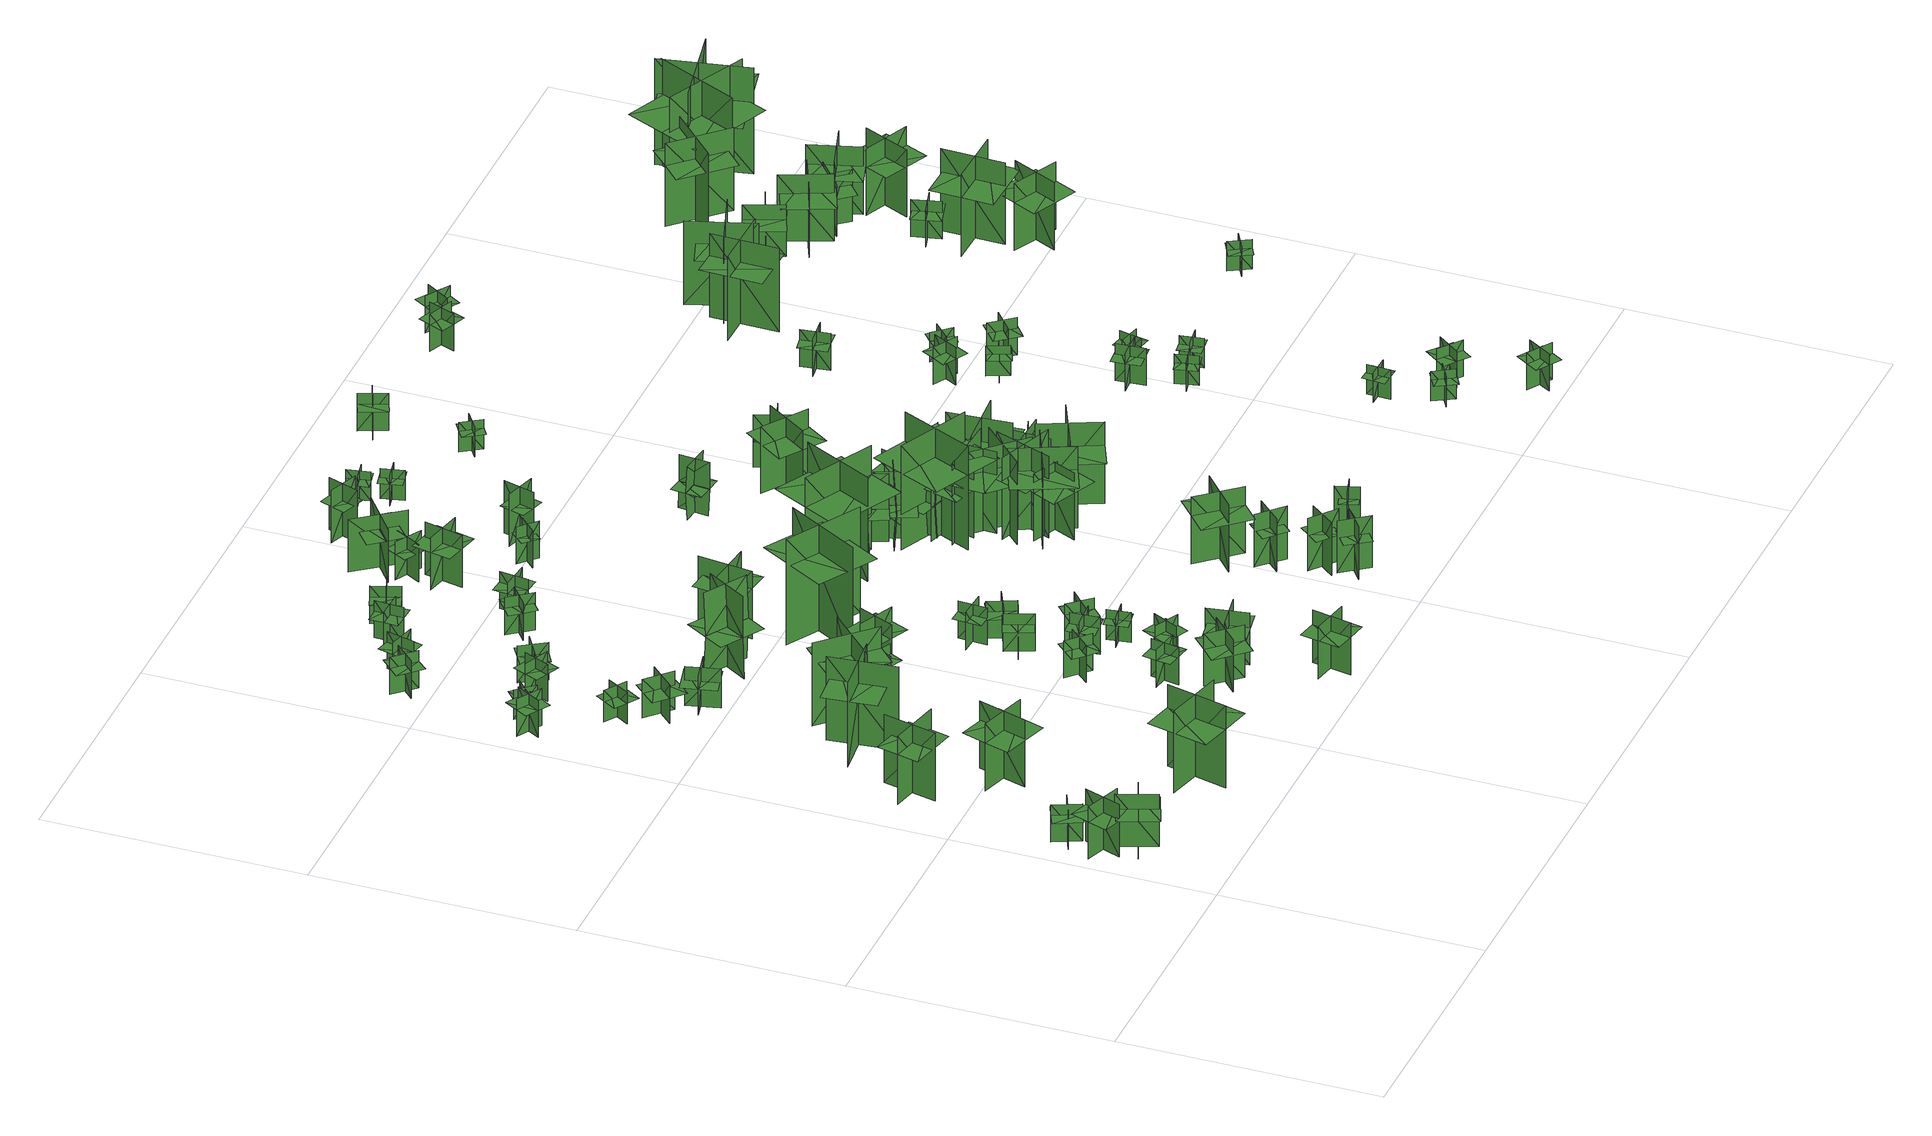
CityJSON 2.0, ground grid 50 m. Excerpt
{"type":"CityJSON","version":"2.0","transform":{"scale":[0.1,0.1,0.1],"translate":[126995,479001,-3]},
"CityObjects":{
"tree1":{"type":"SolitaryVegetationObject","geometry":[{"type":"MultiSurface","lod":"1","boundaries":[[[0,1,2]],[[0,2,3]],[[4,5,6]],[[4,6,7]],[[8,9,10]],[[8,10,11]],[[8,11,12]],[[8,12,13]]]}]},
"tree2":{"type":"SolitaryVegetationObject","geometry":[{"type":"MultiSurface","lod":"1","boundaries":[[[14,15,16]],[[14,16,17]],[[18,19,20]],[[18,20,21]],[[22,23,24]],[[22,24,25]],[[22,25,26]],[[22,26,27]]]}]},
"tree3":{"type":"SolitaryVegetationObject","geometry":[{"type":"MultiSurface","lod":"1","boundaries":[[[28,29,30]],[[28,30,31]],[[32,33,34]],[[32,34,35]],[[36,37,38]],[[36,38,39]],[[36,39,40]],[[36,40,41]]]}]},
"tree4":{"type":"SolitaryVegetationObject","geometry":[{"type":"MultiSurface","lod":"1","boundaries":[[[42,43,44]],[[42,44,45]],[[46,47,48]],[[46,48,49]],[[50,51,52]],[[50,52,53]],[[50,54,55]],[[50,55,51]]]}]},
"tree5":{"type":"SolitaryVegetationObject","geometry":[{"type":"MultiSurface","lod":"1","boundaries":[[[56,57,58]],[[56,58,59]],[[60,61,62]],[[60,62,63]],[[64,65,66]],[[64,66,67]],[[64,67,68]],[[64,68,69]]]}]},
"tree6":{"type":"SolitaryVegetationObject","geometry":[{"type":"MultiSurface","lod":"1","boundaries":[[[70,71,72]],[[70,72,73]],[[74,75,76]],[[74,76,77]],[[78,79,80]],[[78,80,81]],[[78,81,82]],[[78,82,83]]]}]},
"tree7":{"type":"SolitaryVegetationObject","geometry":[{"type":"MultiSurface","lod":"1","boundaries":[[[84,85,86]],[[84,86,87]],[[88,89,90]],[[88,90,91]],[[92,93,94]],[[92,94,95]],[[92,96,97]],[[92,97,93]]]}]},
"tree8":{"type":"SolitaryVegetationObject","geometry":[{"type":"MultiSurface","lod":"1","boundaries":[[[98,99,100]],[[98,100,101]],[[102,103,104]],[[102,104,105]],[[106,107,108]],[[106,108,109]],[[106,109,110]],[[106,110,111]]]}]},
"tree9":{"type":"SolitaryVegetationObject","geometry":[{"type":"MultiSurface","lod":"1","boundaries":[[[112,113,114]],[[112,114,115]],[[116,117,118]],[[116,118,119]],[[120,121,122]],[[120,122,123]],[[120,123,124]],[[120,124,125]]]}]},
"tree10":{"type":"SolitaryVegetationObject","geometry":[{"type":"MultiSurface","lod":"1","boundaries":[[[126,127,128]],[[126,128,129]],[[130,131,132]],[[130,132,133]],[[134,135,136]],[[134,136,137]],[[134,137,138]],[[134,138,139]]]}]},
"tree11":{"type":"SolitaryVegetationObject","geometry":[{"type":"MultiSurface","lod":"1","boundaries":[[[140,141,142]],[[140,142,143]],[[144,145,146]],[[144,146,147]],[[148,149,150]],[[148,150,151]],[[148,151,152]],[[148,152,153]]]}]},
"tree12":{"type":"SolitaryVegetationObject","geometry":[{"type":"MultiSurface","lod":"1","boundaries":[[[154,155,156]],[[154,156,157]],[[158,159,160]],[[158,160,161]],[[162,163,164]],[[162,164,165]],[[162,166,167]],[[162,167,163]]]}]},
"tree13":{"type":"SolitaryVegetationObject","geometry":[{"type":"MultiSurface","lod":"1","boundaries":[[[168,169,170]],[[168,170,171]],[[172,173,174]],[[172,174,175]],[[176,177,178]],[[176,178,179]],[[176,179,180]],[[176,180,181]]]}]},
"tree14":{"type":"SolitaryVegetationObject","geometry":[{"type":"MultiSurface","lod":"1","boundaries":[[[182,183,184]],[[182,184,185]],[[186,187,188]],[[186,188,189]],[[190,191,192]],[[190,192,193]],[[190,193,194]],[[190,194,195]]]}]},
"tree15":{"type":"SolitaryVegetationObject","geometry":[{"type":"MultiSurface","lod":"1","boundaries":[[[196,197,198]],[[196,198,199]],[[200,201,202]],[[200,202,203]],[[204,205,206]],[[204,206,207]],[[204,207,208]],[[204,208,209]]]}]},
"tree16":{"type":"SolitaryVegetationObject","geometry":[{"type":"MultiSurface","lod":"1","boundaries":[[[210,211,212]],[[210,212,213]],[[214,215,216]],[[214,216,217]],[[218,219,220]],[[218,220,221]],[[218,221,222]],[[218,222,223]]]}]},
"tree17":{"type":"SolitaryVegetationObject","geometry":[{"type":"MultiSurface","lod":"1","boundaries":[[[224,225,226]],[[224,226,227]],[[228,229,230]],[[228,230,231]],[[232,233,234]],[[232,234,235]],[[232,235,236]],[[232,236,237]]]}]},
"tree18":{"type":"SolitaryVegetationObject","geometry":[{"type":"MultiSurface","lod":"1","boundaries":[[[238,239,240]],[[238,240,241]],[[242,243,244]],[[242,244,245]],[[246,247,248]],[[246,248,249]],[[246,249,250]],[[246,250,251]]]}]},
"tree19":{"type":"SolitaryVegetationObject","geometry":[{"type":"MultiSurface","lod":"1","boundaries":[[[252,253,254]],[[252,254,255]],[[256,257,258]],[[256,258,259]],[[260,261,257]],[[260,257,256]],[[262,263,253]],[[262,253,252]],[[252,253,264]],[[252,264,265]],[[252,266,267]],[[252,267,253]]]}]},
"tree20":{"type":"SolitaryVegetationObject","geometry":[{"type":"MultiSurface","lod":"1","boundaries":[[[268,269,270]],[[268,270,271]],[[272,273,274]],[[272,274,275]],[[276,277,278]],[[276,278,279]],[[276,279,280]],[[276,280,281]]]}]},
"tree21":{"type":"SolitaryVegetationObject","geometry":[{"type":"MultiSurface","lod":"1","boundaries":[[[282,283,284]],[[282,284,285]],[[286,287,288]],[[286,288,289]],[[290,291,292]],[[290,292,293]],[[290,293,294]],[[290,294,295]]]}]},
"tree22":{"type":"SolitaryVegetationObject","geometry":[{"type":"MultiSurface","lod":"1","boundaries":[[[296,297,298]],[[296,298,299]],[[300,301,302]],[[300,302,303]],[[304,305,306]],[[304,306,307]],[[304,307,308]],[[304,308,309]]]}]},
"tree23":{"type":"SolitaryVegetationObject","geometry":[{"type":"MultiSurface","lod":"1","boundaries":[[[310,311,312]],[[310,312,313]],[[314,315,316]],[[314,316,317]],[[318,319,320]],[[318,320,321]],[[318,321,322]],[[318,322,323]]]}]},
"tree24":{"type":"SolitaryVegetationObject","geometry":[{"type":"MultiSurface","lod":"1","boundaries":[[[324,325,326]],[[324,326,327]],[[328,329,330]],[[328,330,331]],[[332,333,334]],[[332,334,335]],[[332,335,336]],[[332,336,337]]]}]},
"tree25":{"type":"SolitaryVegetationObject","geometry":[{"type":"MultiSurface","lod":"1","boundaries":[[[338,339,340]],[[338,340,341]],[[342,343,344]],[[342,344,345]],[[346,347,348]],[[346,348,349]],[[346,349,350]],[[346,350,351]]]}]},
"tree26":{"type":"SolitaryVegetationObject","geometry":[{"type":"MultiSurface","lod":"1","boundaries":[[[352,353,354]],[[352,354,355]],[[356,357,358]],[[356,358,359]],[[360,361,362]],[[360,362,363]],[[360,363,364]],[[360,364,365]]]}]},
"tree27":{"type":"SolitaryVegetationObject","geometry":[{"type":"MultiSurface","lod":"1","boundaries":[[[366,367,368]],[[366,368,369]],[[370,371,372]],[[370,372,373]],[[374,375,376]],[[374,376,377]],[[374,377,378]],[[374,378,379]]]}]},
"tree28":{"type":"SolitaryVegetationObject","geometry":[{"type":"MultiSurface","lod":"1","boundaries":[[[380,381,382]],[[380,382,383]],[[384,385,386]],[[384,386,387]],[[388,389,390]],[[388,390,391]],[[388,391,392]],[[388,392,393]]]}]},
"tree29":{"type":"SolitaryVegetationObject","geometry":[{"type":"MultiSurface","lod":"1","boundaries":[[[394,395,396]],[[394,396,397]],[[398,399,400]],[[398,400,401]],[[402,403,404]],[[402,404,405]],[[402,405,406]],[[402,406,407]]]}]},
"tree30":{"type":"SolitaryVegetationObject","geometry":[{"type":"MultiSurface","lod":"1","boundaries":[[[408,409,410]],[[408,410,411]],[[412,413,414]],[[412,414,415]],[[416,417,418]],[[416,418,419]],[[416,419,420]],[[416,420,421]]]}]},
"tree31":{"type":"SolitaryVegetationObject","geometry":[{"type":"MultiSurface","lod":"1","boundaries":[[[422,423,424]],[[422,424,425]],[[426,427,428]],[[426,428,429]],[[430,431,432]],[[430,432,433]],[[430,433,434]],[[430,434,435]]]}]},
"tree32":{"type":"SolitaryVegetationObject","geometry":[{"type":"MultiSurface","lod":"1","boundaries":[[[436,437,438]],[[436,438,439]],[[440,441,442]],[[440,442,443]],[[444,445,446]],[[444,446,447]],[[444,447,448]],[[444,448,449]]]}]},
"tree33":{"type":"SolitaryVegetationObject","geometry":[{"type":"MultiSurface","lod":"1","boundaries":[[[450,451,452]],[[450,452,453]],[[454,455,456]],[[454,456,457]],[[458,459,460]],[[458,460,461]],[[458,462,463]],[[458,463,459]]]}]},
"tree34":{"type":"SolitaryVegetationObject","geometry":[{"type":"MultiSurface","lod":"1","boundaries":[[[464,465,466]],[[464,466,467]],[[468,469,470]],[[468,470,471]],[[472,473,474]],[[472,474,475]],[[472,475,476]],[[472,476,477]]]}]},
"tree35":{"type":"SolitaryVegetationObject","geometry":[{"type":"MultiSurface","lod":"1","boundaries":[[[478,479,480]],[[478,480,481]],[[482,483,484]],[[482,484,485]],[[486,487,488]],[[486,488,489]],[[486,489,490]],[[486,490,491]]]}]},
"tree36":{"type":"SolitaryVegetationObject","geometry":[{"type":"MultiSurface","lod":"1","boundaries":[[[492,493,494]],[[492,494,495]],[[496,497,498]],[[496,498,499]],[[500,501,502]],[[500,502,503]],[[500,503,504]],[[500,504,505]]]}]},
"tree37":{"type":"SolitaryVegetationObject","geometry":[{"type":"MultiSurface","lod":"1","boundaries":[[[506,507,508]],[[506,508,509]],[[510,511,512]],[[510,512,513]],[[514,515,516]],[[514,516,517]],[[514,518,519]],[[514,519,515]]]}]},
"tree38":{"type":"SolitaryVegetationObject","geometry":[{"type":"MultiSurface","lod":"1","boundaries":[[[520,521,522]],[[520,522,523]],[[524,525,526]],[[524,526,527]],[[528,529,530]],[[528,530,531]],[[528,531,532]],[[528,532,533]]]}]},
"tree39":{"type":"SolitaryVegetationObject","geometry":[{"type":"MultiSurface","lod":"1","boundaries":[[[534,535,536]],[[534,536,537]],[[538,539,540]],[[538,540,541]],[[542,543,544]],[[542,544,545]],[[542,545,546]],[[542,546,547]]]}]},
"tree40":{"type":"SolitaryVegetationObject","geometry":[{"type":"MultiSurface","lod":"1","boundaries":[[[548,549,550]],[[548,550,551]],[[552,553,554]],[[552,554,555]],[[556,557,558]],[[556,558,559]],[[556,559,560]],[[556,560,561]]]}]},
"tree41":{"type":"SolitaryVegetationObject","geometry":[{"type":"MultiSurface","lod":"1","boundaries":[[[562,563,564]],[[562,564,565]],[[566,567,568]],[[566,568,569]],[[570,571,572]],[[570,572,573]],[[570,573,574]],[[570,574,575]]]}]},
"tree42":{"type":"SolitaryVegetationObject","geometry":[{"type":"MultiSurface","lod":"1","boundaries":[[[576,577,578]],[[576,578,579]],[[580,581,582]],[[580,582,583]],[[584,585,586]],[[584,586,587]],[[584,587,588]],[[584,588,589]]]}]},
"tree43":{"type":"SolitaryVegetationObject","geometry":[{"type":"MultiSurface","lod":"1","boundaries":[[[590,591,592]],[[590,592,593]],[[594,595,596]],[[594,596,597]],[[598,599,600]],[[598,600,601]],[[598,601,602]],[[598,602,603]]]}]},
"tree44":{"type":"SolitaryVegetationObject","geometry":[{"type":"MultiSurface","lod":"1","boundaries":[[[604,605,606]],[[604,606,607]],[[608,609,610]],[[608,610,611]],[[612,613,614]],[[612,614,615]],[[612,615,616]],[[612,616,617]]]}]},
"tree45":{"type":"SolitaryVegetationObject","geometry":[{"type":"MultiSurface","lod":"1","boundaries":[[[618,619,620]],[[618,620,621]],[[622,623,624]],[[622,624,625]],[[626,627,628]],[[626,628,629]],[[626,629,630]],[[626,630,631]]]}]},
"tree46":{"type":"SolitaryVegetationObject","geometry":[{"type":"MultiSurface","lod":"1","boundaries":[[[632,633,634]],[[632,634,635]],[[636,637,638]],[[636,638,639]],[[640,641,642]],[[640,642,643]],[[640,643,644]],[[640,644,645]]]}]},
"tree47":{"type":"SolitaryVegetationObject","geometry":[{"type":"MultiSurface","lod":"1","boundaries":[[[646,647,648]],[[646,648,649]],[[650,651,652]],[[650,652,653]],[[654,655,656]],[[654,656,657]],[[654,657,658]],[[654,658,659]]]}]},
"tree48":{"type":"SolitaryVegetationObject","geometry":[{"type":"MultiSurface","lod":"1","boundaries":[[[660,661,662]],[[660,662,663]],[[664,665,666]],[[664,666,667]],[[668,669,670]],[[668,670,671]],[[668,671,672]],[[668,672,673]]]}]},
"tree49":{"type":"SolitaryVegetationObject","geometry":[{"type":"MultiSurface","lod":"1","boundaries":[[[674,675,676]],[[674,676,677]],[[678,679,680]],[[678,680,681]],[[682,683,684]],[[682,684,685]],[[682,685,686]],[[682,686,687]]]}]},
"tree50":{"type":"SolitaryVegetationObject","geometry":[{"type":"MultiSurface","lod":"1","boundaries":[[[688,689,690]],[[688,690,691]],[[692,693,694]],[[692,694,695]],[[696,697,693]],[[696,693,692]],[[698,699,689]],[[698,689,688]],[[688,689,700]],[[688,700,701]],[[688,702,703]],[[688,703,689]]]}]},
"tree51":{"type":"SolitaryVegetationObject","geometry":[{"type":"MultiSurface","lod":"1","boundaries":[[[704,705,706]],[[704,706,707]],[[708,709,710]],[[708,710,711]],[[712,713,709]],[[712,709,708]],[[714,715,705]],[[714,705,704]],[[704,705,716]],[[704,716,717]],[[704,718,719]],[[704,719,705]]]}]},
"tree52":{"type":"SolitaryVegetationObject","geometry":[{"type":"MultiSurface","lod":"1","boundaries":[[[720,721,722]],[[720,722,723]],[[724,725,726]],[[724,726,727]],[[728,729,725]],[[728,725,724]],[[730,731,721]],[[730,721,720]],[[720,721,732]],[[720,732,733]],[[720,734,735]],[[720,735,721]]]}]},
"tree53":{"type":"SolitaryVegetationObject","geometry":[{"type":"MultiSurface","lod":"1","boundaries":[[[736,737,738]],[[736,738,739]],[[740,741,742]],[[740,742,743]],[[744,745,746]],[[744,746,747]],[[744,747,748]],[[744,748,749]]]}]},
"tree54":{"type":"SolitaryVegetationObject","geometry":[{"type":"MultiSurface","lod":"1","boundaries":[[[750,751,752]],[[750,752,753]],[[754,755,756]],[[754,756,757]],[[758,759,760]],[[758,760,761]],[[758,761,762]],[[758,762,763]]]}]},
"tree55":{"type":"SolitaryVegetationObject","geometry":[{"type":"MultiSurface","lod":"1","boundaries":[[[764,765,766]],[[764,766,767]],[[768,769,770]],[[768,770,771]],[[772,773,774]],[[772,774,775]],[[772,775,776]],[[772,776,777]]]}]},
"tree56":{"type":"SolitaryVegetationObject","geometry":[{"type":"MultiSurface","lod":"1","boundaries":[[[778,779,780]],[[778,780,781]],[[782,783,784]],[[782,784,785]],[[786,787,788]],[[786,788,789]],[[786,789,790]],[[786,790,791]]]}]},
"tree57":{"type":"SolitaryVegetationObject","geometry":[{"type":"MultiSurface","lod":"1","boundaries":[[[792,793,794]],[[792,794,795]],[[796,797,798]],[[796,798,799]],[[800,801,802]],[[800,802,803]],[[800,803,804]],[[800,804,805]]]}]},
"tree58":{"type":"SolitaryVegetationObject","geometry":[{"type":"MultiSurface","lod":"1","boundaries":[[[806,807,808]],[[806,808,809]],[[810,811,812]],[[810,812,813]],[[814,815,816]],[[814,816,817]],[[814,817,818]],[[814,818,819]]]}]},
"tree59":{"type":"SolitaryVegetationObject","geometry":[{"type":"MultiSurface","lod":"1","boundaries":[[[820,821,822]],[[820,822,823]],[[824,825,826]],[[824,826,827]],[[828,829,830]],[[828,830,831]],[[828,831,832]],[[828,832,833]]]}]},
"tree60":{"type":"SolitaryVegetationObject","geometry":[{"type":"MultiSurface","lod":"1","boundaries":[[[834,835,836]],[[834,836,837]],[[838,839,840]],[[838,840,841]],[[842,843,839]],[[842,839,838]],[[844,845,835]],[[844,835,834]],[[834,835,846]],[[834,846,847]],[[834,848,849]],[[834,849,835]]]}]},
"tree61":{"type":"SolitaryVegetationObject","geometry":[{"type":"MultiSurface","lod":"1","boundaries":[[[850,851,852]],[[850,852,853]],[[854,855,856]],[[854,856,857]],[[858,859,860]],[[858,860,861]],[[858,861,862]],[[858,862,863]]]}]},
"tree62":{"type":"SolitaryVegetationObject","geometry":[{"type":"MultiSurface","lod":"1","boundaries":[[[864,865,866]],[[864,866,867]],[[868,869,870]],[[868,870,871]],[[872,873,874]],[[872,874,875]],[[872,875,876]],[[872,876,877]]]}]},
"tree63":{"type":"SolitaryVegetationObject","geometry":[{"type":"MultiSurface","lod":"1","boundaries":[[[878,879,880]],[[878,880,881]],[[882,883,884]],[[882,884,885]],[[886,887,888]],[[886,888,889]],[[886,889,890]],[[886,890,891]]]}]},
"tree64":{"type":"SolitaryVegetationObject","geometry":[{"type":"MultiSurface","lod":"1","boundaries":[[[892,893,894]],[[892,894,895]],[[896,897,898]],[[896,898,899]],[[900,901,902]],[[900,902,903]],[[900,903,904]],[[900,904,905]]]}]},
"tree65":{"type":"SolitaryVegetationObject","geometry":[{"type":"MultiSurface","lod":"1","boundaries":[[[906,907,908]],[[906,908,909]],[[910,911,912]],[[910,912,913]],[[914,915,916]],[[914,916,917]],[[914,917,918]],[[914,918,919]]]}]},
"tree66":{"type":"SolitaryVegetationObject","geometry":[{"type":"MultiSurface","lod":"1","boundaries":[[[920,921,922]],[[920,922,923]],[[924,925,926]],[[924,926,927]],[[928,929,925]],[[928,925,924]],[[930,931,921]],[[930,921,920]],[[920,921,932]],[[920,932,933]],[[920,934,935]],[[920,935,921]]]}]},
"tree67":{"type":"SolitaryVegetationObject","geometry":[{"type":"MultiSurface","lod":"1","boundaries":[[[936,937,938]],[[936,938,939]],[[940,941,942]],[[940,942,943]],[[944,945,941]],[[944,941,940]],[[946,947,937]],[[946,937,936]],[[936,937,948]],[[936,948,949]],[[936,950,951]],[[936,951,937]]]}]},
"tree68":{"type":"SolitaryVegetationObject","geometry":[{"type":"MultiSurface","lod":"1","boundaries":[[[952,953,954]],[[952,954,955]],[[956,957,958]],[[956,958,959]],[[960,961,962]],[[960,962,963]],[[960,963,964]],[[960,964,965]]]}]},
"tree69":{"type":"SolitaryVegetationObject","geometry":[{"type":"MultiSurface","lod":"1","boundaries":[[[966,967,968]],[[966,968,969]],[[970,971,972]],[[970,972,973]],[[974,975,976]],[[974,976,977]],[[974,977,978]],[[974,978,979]]]}]},
"tree70":{"type":"SolitaryVegetationObject","geometry":[{"type":"MultiSurface","lod":"1","boundaries":[[[980,981,982]],[[980,982,983]],[[984,985,986]],[[984,986,987]],[[988,989,990]],[[988,990,991]],[[988,991,992]],[[988,992,993]]]}]},
"tree71":{"type":"SolitaryVegetationObject","geometry":[{"type":"MultiSurface","lod":"1","boundaries":[[[994,995,996]],[[994,996,997]],[[998,999,1000]],[[998,1000,1001]],[[1002,1003,1004]],[[1002,1004,1005]],[[1002,1005,1006]],[[1002,1006,1007]]]}]},
"tree72":{"type":"SolitaryVegetationObject","geometry":[{"type":"MultiSurface","lod":"1","boundaries":[[[1008,1009,1010]],[[1008,1010,1011]],[[1012,1013,1014]],[[1012,1014,1015]],[[1016,1017,1018]],[[1016,1018,1019]],[[1016,1019,1020]],[[1016,1020,1021]]]}]},
"tree73":{"type":"SolitaryVegetationObject","geometry":[{"type":"MultiSurface","lod":"1","boundaries":[[[1022,1023,1024]],[[1022,1024,1025]],[[1026,1027,1028]],[[1026,1028,1029]],[[1030,1031,1032]],[[1030,1032,1033]],[[1030,1033,1034]],[[1030,1034,1035]]]}]},
"tree74":{"type":"SolitaryVegetationObject","geometry":[{"type":"MultiSurface","lod":"1","boundaries":[[[1036,1037,1038]],[[1036,1038,1039]],[[1040,1041,1042]],[[1040,1042,1043]],[[1044,1045,1046]],[[1044,1046,1047]],[[1044,1047,1048]],[[1044,1048,1049]]]}]},
"tree75":{"type":"SolitaryVegetationObject","geometry":[{"type":"MultiSurface","lod":"1","boundaries":[[[1050,1051,1052]],[[1050,1052,1053]],[[1054,1055,1056]],[[1054,1056,1057]],[[1058,1059,1060]],[[1058,1060,1061]],[[1058,1061,1062]],[[1058,1062,1063]]]}]},
"tree76":{"type":"SolitaryVegetationObject","geometry":[{"type":"MultiSurface","lod":"1","boundaries":[[[1064,1065,1066]],[[1064,1066,1067]],[[1068,1069,1070]],[[1068,1070,1071]],[[1072,1073,1074]],[[1072,1074,1075]],[[1072,1075,1076]],[[1072,1076,1077]]]}]},
"tree77":{"type":"SolitaryVegetationObject","geometry":[{"type":"MultiSurface","lod":"1","boundaries":[[[1078,1079,1080]],[[1078,1080,1081]],[[1082,1083,1084]],[[1082,1084,1085]],[[1086,1087,1088]],[[1086,1088,1089]],[[1086,1089,1090]],[[1086,1090,1091]]]}]},
"tree78":{"type":"SolitaryVegetationObject","geometry":[{"type":"MultiSurface","lod":"1","boundaries":[[[1092,1093,1094]],[[1092,1094,1095]],[[1096,1097,1098]],[[1096,1098,1099]],[[1100,1101,1102]],[[1100,1102,1103]],[[1100,1103,1104]],[[1100,1104,1105]]]}]},
"tree79":{"type":"SolitaryVegetationObject","geometry":[{"type":"MultiSurface","lod":"1","boundaries":[[[1106,1107,1108]],[[1106,1108,1109]],[[1110,1111,1112]],[[1110,1112,1113]],[[1114,1115,1116]],[[1114,1116,1117]],[[1114,1117,1118]],[[1114,1118,1119]]]}]},
"tree80":{"type":"SolitaryVegetationObject","geometry":[{"type":"MultiSurface","lod":"1","boundaries":[[[1120,1121,1122]],[[1120,1122,1123]],[[1124,1125,1126]],[[1124,1126,1127]],[[1128,1129,1130]],[[1128,1130,1131]],[[1128,1131,1132]],[[1128,1132,1133]]]}]},
"tree81":{"type":"SolitaryVegetationObject","geometry":[{"type":"MultiSurface","lod":"1","boundaries":[[[1134,1135,1136]],[[1134,1136,1137]],[[1138,1139,1140]],[[1138,1140,1141]],[[1142,1143,1144]],[[1142,1144,1145]],[[1142,1145,1146]],[[1142,1146,1147]]]}]},
"tree82":{"type":"SolitaryVegetationObject","geometry":[{"type":"MultiSurface","lod":"1","boundaries":[[[1148,1149,1150]],[[1148,1150,1151]],[[1152,1153,1154]],[[1152,1154,1155]],[[1156,1157,1158]],[[1156,1158,1159]],[[1156,1159,1160]],[[1156,1160,1161]]]}]},
"tree83":{"type":"SolitaryVegetationObject","geometry":[{"type":"MultiSurface","lod":"1","boundaries":[[[1162,1163,1164]],[[1162,1164,1165]],[[1166,1167,1168]],[[1166,1168,1169]],[[1170,1171,1172]],[[1170,1172,1173]],[[1170,1173,1174]],[[1170,1174,1175]]]}]},
"tree84":{"type":"SolitaryVegetationObject","geometry":[{"type":"MultiSurface","lod":"1","boundaries":[[[1176,1177,1178]],[[1176,1178,1179]],[[1180,1181,1182]],[[1180,1182,1183]],[[1184,1185,1186]],[[1184,1186,1187]],[[1184,1187,1188]],[[1184,1188,1189]]]}]},
"tree85":{"type":"SolitaryVegetationObject","geometry":[{"type":"MultiSurface","lod":"1","boundaries":[[[1190,1191,1192]],[[1190,1192,1193]],[[1194,1195,1196]],[[1194,1196,1197]],[[1198,1199,1200]],[[1198,1200,1201]],[[1198,1201,1202]],[[1198,1202,1203]]]}]},
"tree86":{"type":"SolitaryVegetationObject","geometry":[{"type":"MultiSurface","lod":"1","boundaries":[[[1204,1205,1206]],[[1204,1206,1207]],[[1208,1209,1210]],[[1208,1210,1211]],[[1212,1213,1214]],[[1212,1214,1215]],[[1212,1215,1216]],[[1212,1216,1217]]]}]},
"tree87":{"type":"SolitaryVegetationObject","geometry":[{"type":"MultiSurface","lod":"1","boundaries":[[[1218,1219,1220]],[[1218,1220,1221]],[[1222,1223,1224]],[[1222,1224,1225]],[[1226,1227,1228]],[[1226,1228,1229]],[[1226,1229,1230]],[[1226,1230,1231]]]}]},
"tree88":{"type":"SolitaryVegetationObject","geometry":[{"type":"MultiSurface","lod":"1","boundaries":[[[1232,1233,1234]],[[1232,1234,1235]],[[1236,1237,1238]],[[1236,1238,1239]],[[1240,1241,1242]],[[1240,1242,1243]],[[1240,1243,1244]],[[1240,1244,1245]]]}]},
"tree89":{"type":"SolitaryVegetationObject","geometry":[{"type":"MultiSurface","lod":"1","boundaries":[[[1246,1247,1248]],[[1246,1248,1249]],[[1250,1251,1252]],[[1250,1252,1253]],[[1254,1255,1256]],[[1254,1256,1257]],[[1254,1257,1258]],[[1254,1258,1259]]]}]},
"tree90":{"type":"SolitaryVegetationObject","geometry":[{"type":"MultiSurface","lod":"1","boundaries":[[[1260,1261,1262]],[[1260,1262,1263]],[[1264,1265,1266]],[[1264,1266,1267]],[[1268,1269,1270]],[[1268,1270,1271]],[[1268,1271,1272]],[[1268,1272,1273]]]}]},
"tree91":{"type":"SolitaryVegetationObject","geometry":[{"type":"MultiSurface","lod":"1","boundaries":[[[1274,1275,1276]],[[1274,1276,1277]],[[1278,1279,1280]],[[1278,1280,1281]],[[1282,1283,1284]],[[1282,1284,1285]],[[1282,1286,1287]],[[1282,1287,1283]]]}]},
"tree92":{"type":"SolitaryVegetationObject","geometry":[{"type":"MultiSurface","lod":"1","boundaries":[[[1288,1289,1290]],[[1288,1290,1291]],[[1292,1293,1294]],[[1292,1294,1295]],[[1296,1297,1298]],[[1296,1298,1299]],[[1296,1300,1301]],[[1296,1301,1297]]]}]},
"tree93":{"type":"SolitaryVegetationObject","geometry":[{"type":"MultiSurface","lod":"1","boundaries":[[[1302,1303,1304]],[[1302,1304,1305]],[[1306,1307,1308]],[[1306,1308,1309]],[[1310,1311,1312]],[[1310,1312,1313]],[[1310,1313,1314]],[[1310,1314,1315]]]}]},
"tree94":{"type":"SolitaryVegetationObject","geometry":[{"type":"MultiSurface","lod":"1","boundaries":[[[1316,1317,1318]],[[1316,1318,1319]],[[1320,1321,1322]],[[1320,1322,1323]],[[1324,1325,1326]],[[1324,1326,1327]],[[1324,1327,1328]],[[1324,1328,1329]]]}]},
"tree95":{"type":"SolitaryVegetationObject","geometry":[{"type":"MultiSurface","lod":"1","boundaries":[[[1330,1331,1332]],[[1330,1332,1333]],[[1334,1335,1336]],[[1334,1336,1337]],[[1338,1339,1340]],[[1338,1340,1341]],[[1338,1341,1342]],[[1338,1342,1343]]]}]},
"tree96":{"type":"SolitaryVegetationObject","geometry":[{"type":"MultiSurface","lod":"1","boundaries":[[[1344,1345,1346]],[[1344,1346,1347]],[[1348,1349,1350]],[[1348,1350,1351]],[[1352,1353,1354]],[[1352,1354,1355]],[[1352,1355,1356]],[[1352,1356,1357]]]}]},
"tree97":{"type":"SolitaryVegetationObject","geometry":[{"type":"MultiSurface","lod":"1","boundaries":[[[1358,1359,1360]],[[1358,1360,1361]],[[1362,1363,1364]],[[1362,1364,1365]],[[1366,1367,1368]],[[1366,1368,1369]],[[1366,1369,1370]],[[1366,1370,1371]]]}]},
"tree98":{"type":"SolitaryVegetationObject","geometry":[{"type":"MultiSurface","lod":"1","boundaries":[[[1372,1373,1374]],[[1372,1374,1375]],[[1376,1377,1378]],[[1376,1378,1379]],[[1380,1381,1382]],[[1380,1382,1383]],[[1380,1383,1384]],[[1380,1384,1385]]]}]},
"tree99":{"type":"SolitaryVegetationObject","geometry":[{"type":"MultiSurface","lod":"1","boundaries":[[[1386,1387,1388]],[[1386,1388,1389]],[[1390,1391,1392]],[[1390,1392,1393]],[[1394,1395,1396]],[[1394,1396,1397]],[[1394,1397,1398]],[[1394,1398,1399]]]}]},
"tree100":{"type":"SolitaryVegetationObject","geometry":[{"type":"MultiSurface","lod":"1","boundaries":[[[1400,1401,1402]],[[1400,1402,1403]],[[1404,1405,1406]],[[1404,1406,1407]],[[1408,1409,1410]],[[1408,1410,1411]],[[1408,1412,1413]],[[1408,1413,1409]]]}]},
"tree101":{"type":"SolitaryVegetationObject","geometry":[{"type":"MultiSurface","lod":"1","boundaries":[[[1414,1415,1416]],[[1414,1416,1417]],[[1418,1419,1420]],[[1418,1420,1421]],[[1422,1423,1424]],[[1422,1424,1425]],[[1422,1425,1426]],[[1422,1426,1427]]]}]},
"tree102":{"type":"SolitaryVegetationObject","geometry":[{"type":"MultiSurface","lod":"1","boundaries":[[[1428,1429,1430]],[[1428,1430,1431]],[[1432,1433,1434]],[[1432,1434,1435]],[[1436,1437,1438]],[[1436,1438,1439]],[[1436,1439,1440]],[[1436,1440,1441]]]}]},
"tree103":{"type":"SolitaryVegetationObject","geometry":[{"type":"MultiSurface","lod":"1","boundaries":[[[1442,1443,1444]],[[1442,1444,1445]],[[1446,1447,1448]],[[1446,1448,1449]],[[1450,1451,1452]],[[1450,1452,1453]],[[1450,1453,1454]],[[1450,1454,1455]]]}]},
"tree104":{"type":"SolitaryVegetationObject","geometry":[{"type":"MultiSurface","lod":"1","boundaries":[[[1456,1457,1458]],[[1456,1458,1459]],[[1460,1461,1462]],[[1460,1462,1463]],[[1464,1465,1466]],[[1464,1466,1467]],[[1464,1467,1468]],[[1464,1468,1469]]]}]}
},
"vertices":[
[43,197,17],[69,270,17],[69,270,125],[43,197,125],[90,219,17],[17,245,17],[17,245,125],[90,219,125],[90,219,94],[103,256,94],[30,281,94],[17,245,94],[4,208,94],[77,183,94],
[97,144,18],[70,216,18],[70,216,126],[97,144,126],[119,191,18],[46,163,18],[46,163,126],[119,191,126],[119,191,96],[105,227,96],[33,200,96],[46,163,96],[60,127,96],[133,155,96],
[35,289,16],[85,311,16],[85,311,93],[35,289,93],[69,275,16],[46,326,16],[46,326,93],[69,275,93],[69,275,72],[94,287,72],[72,337,72],[46,326,72],[21,314,72],[44,264,72],
[174,596,11],[71,620,11],[71,620,152],[174,596,152],[129,667,11],[105,563,11],[105,563,152],[129,667,152],[166,598,115],[71,620,115],[61,579,115],[156,557,115],[175,639,115],[80,661,115],
[197,431,14],[227,526,14],[227,526,153],[197,431,153],[256,462,14],[161,491,14],[161,491,153],[256,462,153],[256,462,114],[271,509,114],[176,539,114],[161,491,114],[146,444,114],[241,414,114],
[383,151,18],[265,180,18],[265,180,187],[383,151,187],[342,221,18],[313,102,18],[313,102,187],[342,221,187],[342,221,139],[283,235,139],[254,117,139],[313,102,139],[372,88,139],[401,206,139],
[154,744,10],[284,758,10],[284,758,183],[154,744,183],[234,680,10],[221,809,10],[221,809,183],[234,680,183],[165,745,138],[284,758,138],[278,809,138],[160,797,138],[170,694,138],[289,706,138],
[33,1313,16],[80,1285,16],[80,1285,93],[33,1313,93],[42,1277,16],[70,1325,16],[70,1325,93],[42,1277,93],[42,1277,72],[65,1263,72],[94,1311,72],[70,1325,72],[46,1339,72],[18,1291,72],
[80,1337,17],[109,1304,17],[109,1304,78],[80,1337,78],[78,1308,17],[111,1337,17],[111,1337,78],[78,1308,78],[78,1308,61],[92,1291,61],[126,1320,61],[111,1337,61],[97,1353,61],[63,1325,61],
[171,1161,16],[129,1188,16],[129,1188,81],[171,1161,81],[165,1191,16],[165,1191,81],[138,1148,81],[138,1148,16],[165,1191,58],[142,1206,58],[115,1163,58],[138,1148,58],[161,1134,58],[188,1177,58],
[209,1086,17],[163,1129,17],[163,1129,97],[209,1086,97],[208,1124,17],[208,1124,97],[164,1079,97],[164,1079,17],[208,1124,69],[183,1148,69],[139,1102,69],[164,1079,69],[189,1055,69],[232,1101,69],
[256,849,9],[347,755,9],[347,755,181],[256,849,181],[256,746,9],[349,837,9],[349,837,181],[256,746,181],[264,841,137],[347,755,137],[384,791,137],[301,876,137],[227,805,137],[310,720,137],
[226,1074,18],[240,1012,18],[240,1012,99],[226,1074,99],[205,1041,18],[205,1041,99],[267,1055,99],[267,1055,18],[205,1041,71],[213,1008,71],[274,1022,71],[267,1055,71],[259,1088,71],[198,1074,71],
[77,1526,19],[116,1565,19],[116,1565,96],[77,1526,96],[113,1526,19],[75,1565,19],[75,1565,96],[113,1526,96],[113,1526,74],[133,1545,74],[95,1585,74],[75,1565,74],[55,1546,74],[94,1506,74],
[173,1351,20],[151,1300,20],[151,1300,96],[173,1351,96],[139,1338,20],[189,1316,20],[189,1316,96],[139,1338,96],[139,1338,75],[128,1312,75],[178,1290,75],[189,1316,75],[200,1341,75],[150,1363,75],
[224,1362,19],[176,1334,19],[176,1334,96],[224,1362,96],[188,1371,19],[217,1324,19],[217,1324,96],[188,1371,96],[188,1371,74],[165,1357,74],[193,1310,74],[217,1324,74],[240,1338,74],[212,1386,74],
[121,1577,18],[174,1564,18],[174,1564,95],[121,1577,95],[139,1545,18],[153,1599,18],[153,1599,95],[139,1545,95],[139,1545,73],[166,1539,73],[180,1592,73],[153,1599,73],[126,1606,73],[113,1552,73],
[428,769,16],[378,794,16],[378,794,93],[428,769,93],[416,804,16],[391,754,16],[391,754,93],[416,804,93],[416,804,72],[392,816,72],[367,767,72],[391,754,72],[416,742,72],[441,791,72],
[336,1008,106],[384,1087,106],[343,1113,106],[294,1033,106],[319,1070,106],[399,1022,106],[402,1026,192],[322,1075,192],[322,1075,20],[402,1026,20],[339,1006,20],[388,1085,20],[384,1087,192],[336,1008,192],[376,983,106],[425,1063,106],
[602,197,19],[658,250,19],[658,250,127],[602,197,127],[653,195,19],[601,252,19],[601,252,127],[653,195,127],[653,195,96],[682,222,96],[629,278,96],[601,252,96],[572,226,96],[625,169,96],
[604,350,16],[594,296,16],[594,296,93],[604,350,93],[573,329,16],[628,320,16],[628,320,93],[573,329,93],[573,329,72],[569,302,72],[623,292,72],[628,320,72],[633,347,72],[578,356,72],
[579,450,19],[539,488,19],[539,488,96],[579,450,96],[578,487,19],[540,447,19],[540,447,96],[578,487,96],[578,487,74],[558,506,74],[520,466,74],[540,447,74],[560,428,74],[598,468,74],
[475,842,15],[443,772,15],[443,772,122],[475,842,122],[427,824,15],[497,792,15],[497,792,122],[427,824,122],[427,824,92],[411,789,92],[482,757,92],[497,792,92],[513,828,92],[443,859,92],
[236,1600,17],[238,1656,17],[238,1656,94],[236,1600,94],[263,1625,17],[208,1627,17],[208,1627,94],[263,1625,94],[263,1625,73],[265,1653,73],[209,1655,73],[208,1627,73],[207,1600,73],[262,1598,73],
[770,59,18],[694,74,18],[694,74,126],[770,59,126],[741,102,18],[726,26,18],[726,26,126],[741,102,126],[741,102,96],[703,110,96],[688,34,96],[726,26,96],[764,19,96],[779,95,96],
[697,203,16],[684,280,16],[684,280,124],[697,203,124],[727,245,16],[651,232,16],[651,232,124],[727,245,124],[727,245,94],[721,283,94],[644,270,94],[651,232,94],[657,194,94],[734,207,94],
[579,616,21],[599,564,21],[599,564,98],[579,616,98],[564,582,21],[616,602,21],[616,602,98],[564,582,98],[564,582,77],[574,556,77],[626,576,77],[616,602,77],[606,628,77],[554,608,77],
[640,357,19],[689,333,19],[689,333,96],[640,357,96],[651,322,19],[676,372,19],[676,372,96],[651,322,96],[651,322,74],[676,310,74],[701,360,74],[676,372,74],[651,384,74],[626,335,74],
[623,509,22],[627,454,22],[627,454,99],[623,509,99],[599,482,22],[654,486,22],[654,486,99],[599,482,99],[599,482,77],[601,454,77],[656,458,77],[654,486,77],[652,513,77],[597,509,77],
[327,1447,17],[361,1403,17],[361,1403,94],[327,1447,94],[322,1411,17],[365,1444,17],[365,1444,94],[322,1411,94],[322,1411,73],[339,1389,73],[382,1423,73],[365,1444,73],[349,1466,73],[305,1432,73],
[263,1643,18],[315,1662,18],[315,1662,95],[263,1643,95],[296,1627,18],[277,1679,18],[277,1679,95],[296,1627,95],[296,1627,73],[322,1637,73],[303,1689,73],[277,1679,73],[251,1670,73],[270,1618,73],
[619,677,19],[563,680,19],[563,680,96],[619,677,96],[594,705,19],[591,650,19],[591,650,96],[594,705,96],[594,705,74],[567,706,74],[564,651,74],[591,650,74],[619,648,74],[622,703,74],
[488,1148,11],[476,1043,11],[476,1043,151],[488,1148,151],[423,1096,11],[529,1084,11],[529,1084,151],[423,1096,151],[487,1139,115],[476,1043,115],[518,1038,115],[529,1135,115],[446,1144,115],[435,1048,115],
[597,622,19],[648,646,19],[648,646,96],[597,622,96],[632,609,19],[609,660,19],[609,660,96],[632,609,96],[632,609,75],[657,621,75],[634,671,75],[609,660,75],[583,648,75],[607,598,75],
[681,463,19],[687,419,19],[687,419,81],[681,463,81],[663,439,19],[707,445,19],[707,445,81],[663,439,81],[663,439,63],[666,417,63],[710,424,63],[707,445,63],[704,467,63],[660,461,63],
[648,489,20],[690,526,20],[690,526,97],[648,489,97],[685,487,20],[648,528,20],[648,528,97],[685,487,97],[685,487,75],[706,505,75],[669,547,75],[648,528,75],[628,510,75],[664,468,75],
[499,865,8],[582,1008,8],[582,1008,227],[499,865,227],[625,899,8],[482,983,8],[482,983,227],[625,899,227],[506,877,170],[582,1008,170],[526,1041,170],[450,910,170],[563,844,170],[639,975,170],
[369,1457,20],[424,1451,20],[424,1451,97],[369,1457,97],[392,1428,20],[398,1483,20],[398,1483,97],[392,1428,97],[392,1428,75],[420,1425,75],[426,1480,75],[398,1483,75],[370,1486,75],[365,1431,75],
[460,1645,16],[443,1570,16],[443,1570,124],[460,1645,124],[416,1618,16],[492,1601,16],[492,1601,124],[416,1618,124],[416,1618,94],[408,1580,94],[483,1563,94],[492,1601,94],[501,1639,94],[425,1656,94],
[457,1696,19],[429,1645,19],[429,1645,97],[457,1696,97],[421,1686,19],[421,1686,97],[472,1657,97],[472,1657,19],[421,1686,72],[409,1664,72],[450,1642,72],[462,1663,72],[473,1684,72],[433,1707,72],
[411,1695,17],[498,1761,17],[498,1761,126],[411,1695,126],[483,1685,17],[483,1685,126],[418,1772,126],[418,1772,17],[418,1701,97],[441,1673,97],[507,1727,97],[484,1755,97],[461,1783,97],[395,1729,97],
[571,1507,20],[539,1475,20],[539,1475,97],[571,1507,97],[541,1507,20],[541,1507,97],[573,1476,97],[573,1476,20],[542,1506,73],[529,1492,73],[555,1467,73],[568,1481,73],[581,1494,73],[555,1519,73],
[717,920,12],[787,1058,12],[787,1058,227],[717,920,227],[815,951,12],[677,1021,12],[677,1021,227],[815,951,227],[815,951,167],[850,1020,167],[712,1090,167],[677,1021,167],[642,952,167],[780,882,167],
[530,1850,19],[509,1790,19],[509,1790,127],[530,1850,127],[492,1832,19],[492,1832,127],[551,1810,127],[551,1810,19],[494,1831,92],[485,1806,92],[533,1789,92],[542,1814,92],[551,1839,92],[503,1856,92],
[1023,163,18],[1060,112,18],[1060,112,126],[1023,163,126],[1017,121,18],[1017,121,126],[1067,159,126],[1067,159,18],[1018,122,91],[1034,101,91],[1075,131,91],[1059,153,91],[1043,174,91],[1003,144,91],
[593,1539,17],[654,1522,17],[654,1522,125],[593,1539,125],[614,1502,17],[614,1502,125],[631,1563,125],[631,1563,17],[614,1504,90],[640,1497,90],[654,1546,90],[628,1553,90],[603,1560,90],[589,1512,90],
[1053,219,17],[1013,170,17],[1013,170,126],[1053,219,126],[1011,214,17],[1011,214,126],[1060,175,126],[1060,175,17],[1013,213,91],[996,192,91],[1036,160,91],[1052,181,91],[1069,201,91],[1030,233,91],
[989,305,18],[1034,261,18],[1034,261,127],[989,305,127],[990,263,18],[990,263,127],[1034,309,127],[1034,309,18],[991,265,92],[1010,247,92],[1046,283,92],[1027,301,92],[1008,320,92],[972,283,92],
[955,339,21],[1030,404,21],[1030,404,159],[955,339,159],[1021,334,21],[956,409,21],[956,409,159],[1021,334,159],[1021,334,121],[1059,367,121],[993,442,121],[956,409,121],[918,376,121],[984,301,121],
[791,949,86],[862,978,86],[847,1015,87],[776,986,87],[811,998,86],[839,927,86],[844,929,156],[815,1000,156],[815,1000,16],[844,929,16],[792,946,16],[863,975,16],[862,978,156],[791,949,156],[806,913,87],[876,942,87],
[869,885,86],[840,956,86],[803,941,86],[832,870,86],[820,905,86],[890,934,86],[888,938,156],[818,909,156],[818,909,16],[888,938,16],[872,887,16],[842,957,16],[840,956,156],[869,885,156],[905,900,86],[875,971,86],
[854,902,86],[927,882,86],[938,921,86],[864,940,86],[899,929,86],[879,856,86],[884,854,156],[903,928,156],[903,928,16],[884,854,16],[853,899,16],[927,879,16],[927,882,156],[854,902,156],[844,864,86],[917,845,86],
[971,836,13],[830,901,13],[830,901,228],[971,836,228],[935,933,13],[871,792,13],[871,792,228],[935,933,228],[935,933,168],[865,965,168],[800,824,168],[871,792,168],[941,760,168],[1006,901,168],
[966,832,15],[871,860,15],[871,860,154],[966,832,154],[935,891,15],[907,795,15],[907,795,154],[935,891,154],[935,891,115],[887,905,115],[859,809,115],[907,795,115],[955,781,115],[983,877,115],
[636,1813,22],[627,1856,22],[627,1856,83],[636,1813,83],[652,1837,22],[609,1828,22],[609,1828,83],[652,1837,83],[652,1837,66],[648,1859,66],[605,1850,66],[609,1828,66],[613,1807,66],[657,1816,66],
[936,763,14],[942,884,14],[942,884,183],[936,763,183],[997,816,14],[875,823,14],[875,823,183],[997,816,183],[997,816,136],[1000,877,136],[878,884,136],[875,823,136],[872,762,136],[993,756,136],
[964,630,15],[1006,721,15],[1006,721,153],[964,630,153],[1027,653,15],[936,695,15],[936,695,153],[1027,653,153],[1027,653,114],[1048,698,114],[957,740,114],[936,695,114],[915,649,114],[1006,608,114],
[1029,719,14],[918,671,14],[918,671,183],[1029,719,183],[954,750,14],[1002,638,14],[1002,638,183],[954,750,183],[954,750,136],[898,726,136],[946,614,136],[1002,638,136],[1058,662,136],[1010,774,136],
[1003,723,13],[917,809,13],[917,809,183],[1003,723,183],[1004,804,13],[918,718,13],[918,718,183],[1004,804,183],[1004,804,135],[961,847,135],[875,761,135],[918,718,135],[961,675,135],[1047,761,135],
[810,1306,75],[804,1247,75],[834,1244,75],[841,1303,75],[837,1275,75],[778,1281,75],[777,1278,130],[836,1271,130],[836,1271,21],[777,1278,21],[808,1307,21],[801,1248,21],[804,1247,130],[810,1306,130],[780,1310,75],[774,1251,75],
[653,1802,20],[663,1759,20],[663,1759,82],[653,1802,82],[637,1778,20],[680,1787,20],[680,1787,82],[637,1778,82],[637,1778,64],[642,1756,64],[685,1765,64],[680,1787,64],[676,1809,64],[632,1799,64],
[922,748,14],[1036,705,14],[1036,705,183],[922,748,183],[955,674,14],[998,787,14],[998,787,183],[955,674,183],[955,674,136],[1012,652,136],[1055,766,136],[998,787,136],[941,809,136],[898,695,136],
[985,941,17],[910,962,17],[910,962,124],[985,941,124],[960,986,17],[939,911,17],[939,911,124],[960,986,124],[960,986,94],[922,996,94],[902,922,94],[939,911,94],[977,901,94],[997,976,94],
[1156,195,17],[1199,208,17],[1199,208,95],[1156,195,95],[1182,181,17],[1182,181,95],[1169,224,95],[1169,224,17],[1182,182,70],[1200,188,70],[1189,223,70],[1171,217,70],[1153,211,70],[1164,177,70],
[974,891,16],[966,968,16],[966,968,124],[974,891,124],[1006,931,16],[929,923,16],[929,923,124],[1006,931,124],[1006,931,94],[1002,970,94],[925,962,94],[929,923,94],[933,885,94],[1010,892,94],
[949,894,87],[1025,907,87],[1018,946,87],[943,933,87],[979,938,87],[992,862,87],[996,863,157],[984,939,157],[984,939,16],[996,863,16],[950,891,16],[1025,904,16],[1025,907,157],[949,894,157],[956,856,87],[1031,869,87],
[1026,887,71],[984,845,71],[1006,823,72],[1048,865,72],[1027,846,71],[985,888,71],[983,885,126],[1025,843,126],[1025,843,17],[983,885,17],[1025,889,17],[983,847,17],[984,845,126],[1026,887,126],[1005,908,72],[963,866,72],
[1119,704,14],[1008,654,14],[1008,654,183],[1119,704,183],[1044,733,14],[1093,622,14],[1093,622,183],[1044,733,183],[1044,733,135],[988,708,135],[1037,597,135],[1093,622,135],[1149,647,135],[1099,758,135],
[1032,770,14],[1024,891,14],[1024,891,183],[1032,770,183],[1086,831,14],[964,822,14],[964,822,183],[1086,831,183],[1086,831,135],[1081,891,135],[960,883,135],[964,822,135],[968,762,135],[1090,770,135],
[1052,707,14],[1056,807,14],[1056,807,153],[1052,707,153],[1101,752,14],[1001,756,14],[1001,756,153],[1101,752,153],[1101,752,114],[1103,801,114],[1004,806,114],[1001,756,114],[999,706,114],[1099,702,114],
[990,1134,16],[907,1191,16],[907,1191,154],[990,1134,154],[978,1200,16],[921,1118,16],[921,1118,154],[978,1200,154],[978,1200,115],[937,1228,115],[880,1146,115],[921,1118,115],[963,1089,115],[1019,1171,115],
[1133,779,16],[1059,755,16],[1059,755,123],[1133,779,123],[1087,803,16],[1111,729,16],[1111,729,123],[1087,803,123],[1087,803,93],[1050,791,93],[1074,717,93],[1111,729,93],[1148,741,93],[1124,814,93],
[1010,1161,15],[984,1234,15],[984,1234,123],[1010,1161,123],[1032,1207,15],[959,1182,15],[959,1182,123],[1032,1207,123],[1032,1207,93],[1019,1244,93],[946,1218,93],[959,1182,93],[972,1145,93],[1045,1171,93],
[834,1695,21],[871,1720,21],[871,1720,82],[834,1695,82],[863,1689,21],[838,1726,21],[838,1726,82],[863,1689,82],[863,1689,65],[881,1701,65],[857,1738,65],[838,1726,65],[820,1714,65],[844,1677,65],
[879,1902,17],[827,1882,17],[827,1882,94],[879,1902,94],[845,1917,17],[865,1866,17],[865,1866,94],[845,1917,94],[845,1917,73],[820,1907,73],[840,1856,73],[865,1866,73],[891,1876,73],[871,1927,73],
[1613,166,19],[1591,205,19],[1591,205,81],[1613,166,81],[1621,195,19],[1583,173,19],[1583,173,81],[1621,195,81],[1621,195,64],[1610,214,64],[1572,192,64],[1583,173,64],[1594,153,64],[1632,175,64],
[1574,317,19],[1572,272,19],[1572,272,80],[1574,317,80],[1552,297,19],[1597,295,19],[1597,295,80],[1552,297,80],[1552,297,63],[1551,275,63],[1596,273,63],[1597,295,63],[1598,317,63],[1554,319,63],
[1349,996,18],[1376,1045,18],[1376,1045,95],[1349,996,95],[1384,1006,18],[1336,1033,18],[1336,1033,95],[1384,1006,95],[1384,1006,73],[1398,1030,73],[1349,1057,73],[1336,1033,73],[1322,1009,73],[1371,982,73],
[1493,598,21],[1483,641,21],[1483,641,82],[1493,598,82],[1509,622,21],[1466,612,21],[1466,612,82],[1509,622,82],[1509,622,65],[1504,644,65],[1461,634,65],[1466,612,65],[1471,591,65],[1514,601,65],
[1458,741,19],[1463,685,19],[1463,685,96],[1458,741,96],[1434,713,19],[1490,717,19],[1490,717,96],[1434,713,96],[1434,713,75],[1437,685,75],[1492,690,75],[1490,717,75],[1487,745,75],[1432,740,75],
[1409,916,19],[1393,957,19],[1393,957,81],[1409,916,81],[1421,943,19],[1380,927,19],[1380,927,81],[1421,943,81],[1421,943,64],[1413,963,64],[1372,948,64],[1380,927,64],[1388,906,64],[1429,922,64],
[1286,1238,18],[1341,1245,18],[1341,1245,95],[1286,1238,95],[1315,1215,18],[1308,1270,18],[1308,1270,95],[1315,1215,95],[1315,1215,74],[1343,1218,74],[1336,1273,74],[1308,1270,74],[1281,1266,74],[1288,1211,74],
[1173,1867,20],[1122,1887,20],[1122,1887,97],[1173,1867,97],[1159,1901,20],[1138,1849,20],[1138,1849,97],[1159,1901,97],[1159,1901,75],[1133,1911,75],[1112,1860,75],[1138,1849,75],[1164,1839,75],[1184,1890,75],
[1697,25,17],[1726,72,17],[1726,72,94],[1697,25,94],[1733,33,17],[1686,62,17],[1686,62,94],[1733,33,94],[1733,33,72],[1748,56,72],[1701,86,72],[1686,62,72],[1671,39,72],[1718,9,72],
[1644,214,17],[1688,181,17],[1688,181,93],[1644,214,93],[1649,178,17],[1682,222,17],[1682,222,93],[1649,178,93],[1649,178,72],[1671,161,72],[1704,206,72],[1682,222,72],[1660,239,72],[1627,194,72],
[1431,1062,18],[1398,1032,18],[1398,1032,79],[1431,1062,79],[1401,1064,18],[1431,1031,18],[1431,1031,79],[1401,1064,79],[1401,1064,62],[1385,1049,62],[1415,1016,62],[1431,1031,62],[1447,1046,62],[1418,1079,62],
[1529,629,18],[1572,635,18],[1572,635,79],[1529,629,79],[1552,611,18],[1546,655,18],[1546,655,79],[1552,611,79],[1552,611,62],[1574,614,62],[1568,658,62],[1546,655,62],[1524,652,62],[1530,608,62],
[1539,732,17],[1496,742,17],[1496,742,79],[1539,732,79],[1524,757,17],[1514,714,17],[1514,714,79],[1524,757,79],[1524,757,62],[1502,762,62],[1492,719,62],[1514,714,62],[1536,709,62],[1545,753,62],
[1478,930,17],[1444,974,17],[1444,974,94],[1478,930,94],[1482,967,17],[1439,932,17],[1439,932,94],[1482,967,94],[1482,967,73],[1465,989,73],[1422,954,73],[1439,932,73],[1456,911,73],[1500,945,73],
[1212,1924,19],[1182,1878,19],[1182,1878,96],[1212,1924,96],[1176,1916,19],[1222,1887,19],[1222,1887,96],[1176,1916,96],[1176,1916,74],[1161,1893,74],[1208,1864,74],[1222,1887,74],[1237,1910,74],[1190,1940,74],
[1405,1345,13],[1407,1475,13],[1407,1475,186],[1405,1345,186],[1478,1417,13],[1348,1419,13],[1348,1419,186],[1478,1417,186],[1405,1356,141],[1407,1475,141],[1356,1476,141],[1354,1357,141],[1456,1355,141],[1458,1474,141],
[1523,1486,11],[1399,1446,11],[1399,1446,184],[1523,1486,184],[1431,1532,11],[1471,1408,11],[1471,1408,184],[1431,1532,184],[1512,1482,139],[1399,1446,139],[1415,1397,139],[1528,1434,139],[1496,1531,139],[1383,1495,139],
[1587,1439,14],[1659,1467,14],[1659,1467,121],[1587,1439,121],[1633,1418,14],[1606,1490,14],[1606,1490,121],[1633,1418,121],[1633,1418,91],[1670,1431,91],[1643,1504,91],[1606,1490,91],[1570,1477,91],[1597,1404,91],
[1841,651,23],[1880,672,23],[1880,672,84],[1841,651,84],[1870,642,23],[1848,681,23],[1848,681,84],[1870,642,84],[1870,642,67],[1889,653,67],[1868,692,67],[1848,681,67],[1829,671,67],[1850,632,67],
[1710,1358,14],[1672,1450,14],[1672,1450,152],[1710,1358,152],[1736,1419,14],[1644,1380,14],[1644,1380,152],[1736,1419,152],[1736,1419,114],[1716,1465,114],[1625,1426,114],[1644,1380,114],[1663,1335,114],[1755,1374,114],
[1775,1182,19],[1762,1236,19],[1762,1236,96],[1775,1182,96],[1794,1214,19],[1740,1200,19],[1740,1200,96],[1794,1214,96],[1794,1214,74],[1787,1240,74],[1734,1227,74],[1740,1200,74],[1747,1173,74],[1801,1187,74],
[1801,1075,16],[1804,1196,16],[1804,1196,185],[1801,1075,185],[1860,1130,16],[1738,1133,16],[1738,1133,185],[1860,1130,185],[1860,1130,138],[1862,1191,138],[1740,1194,138],[1738,1133,138],[1736,1073,138],[1858,1069,138],
[1814,989,17],[1857,1078,17],[1857,1078,156],[1814,989,156],[1876,1010,17],[1787,1053,17],[1787,1053,156],[1876,1010,156],[1876,1010,117],[1898,1055,117],[1808,1098,117],[1787,1053,117],[1765,1008,117],[1855,965,117],
[1727,1410,16],[1776,1350,16],[1776,1350,123],[1727,1410,123],[1721,1358,16],[1781,1407,16],[1781,1407,123],[1721,1358,123],[1721,1358,93],[1746,1328,93],[1806,1378,93],[1781,1407,93],[1757,1437,93],[1697,1388,93],
[1745,1558,9],[1655,1652,9],[1655,1652,181],[1745,1558,181],[1747,1661,9],[1652,1571,9],[1652,1571,181],[1747,1661,181],[1737,1566,136],[1655,1652,136],[1618,1617,136],[1700,1531,136],[1774,1601,136],[1693,1688,136],
[1804,1340,16],[1776,1436,16],[1776,1436,155],[1804,1340,155],[1837,1398,16],[1741,1370,16],[1741,1370,155],[1837,1398,155],[1837,1398,116],[1823,1446,116],[1727,1418,116],[1741,1370,116],[1755,1322,116],[1851,1350,116],
[1870,1360,12],[1829,1269,12],[1829,1269,150],[1870,1360,150],[1808,1336,12],[1899,1296,12],[1899,1296,150],[1808,1336,150],[1808,1336,112],[1788,1291,112],[1878,1250,112],[1899,1296,112],[1919,1341,112],[1829,1382,112],
[1886,1596,9],[1726,1670,9],[1726,1670,229],[1886,1596,229],[1837,1728,9],[1764,1568,9],[1764,1568,229],[1837,1728,229],[1881,1612,158],[1914,1687,158],[1753,1757,158],[1720,1683,158],[1687,1608,158],[1849,1538,158],
[1751,1645,10],[1924,1678,10],[1924,1678,229],[1751,1645,229],[1866,1567,10],[1833,1739,10],[1833,1739,229],[1866,1567,229],[1764,1635,158],[1780,1555,158],[1953,1591,158],[1936,1671,158],[1920,1751,158],[1747,1715,158]
]}
